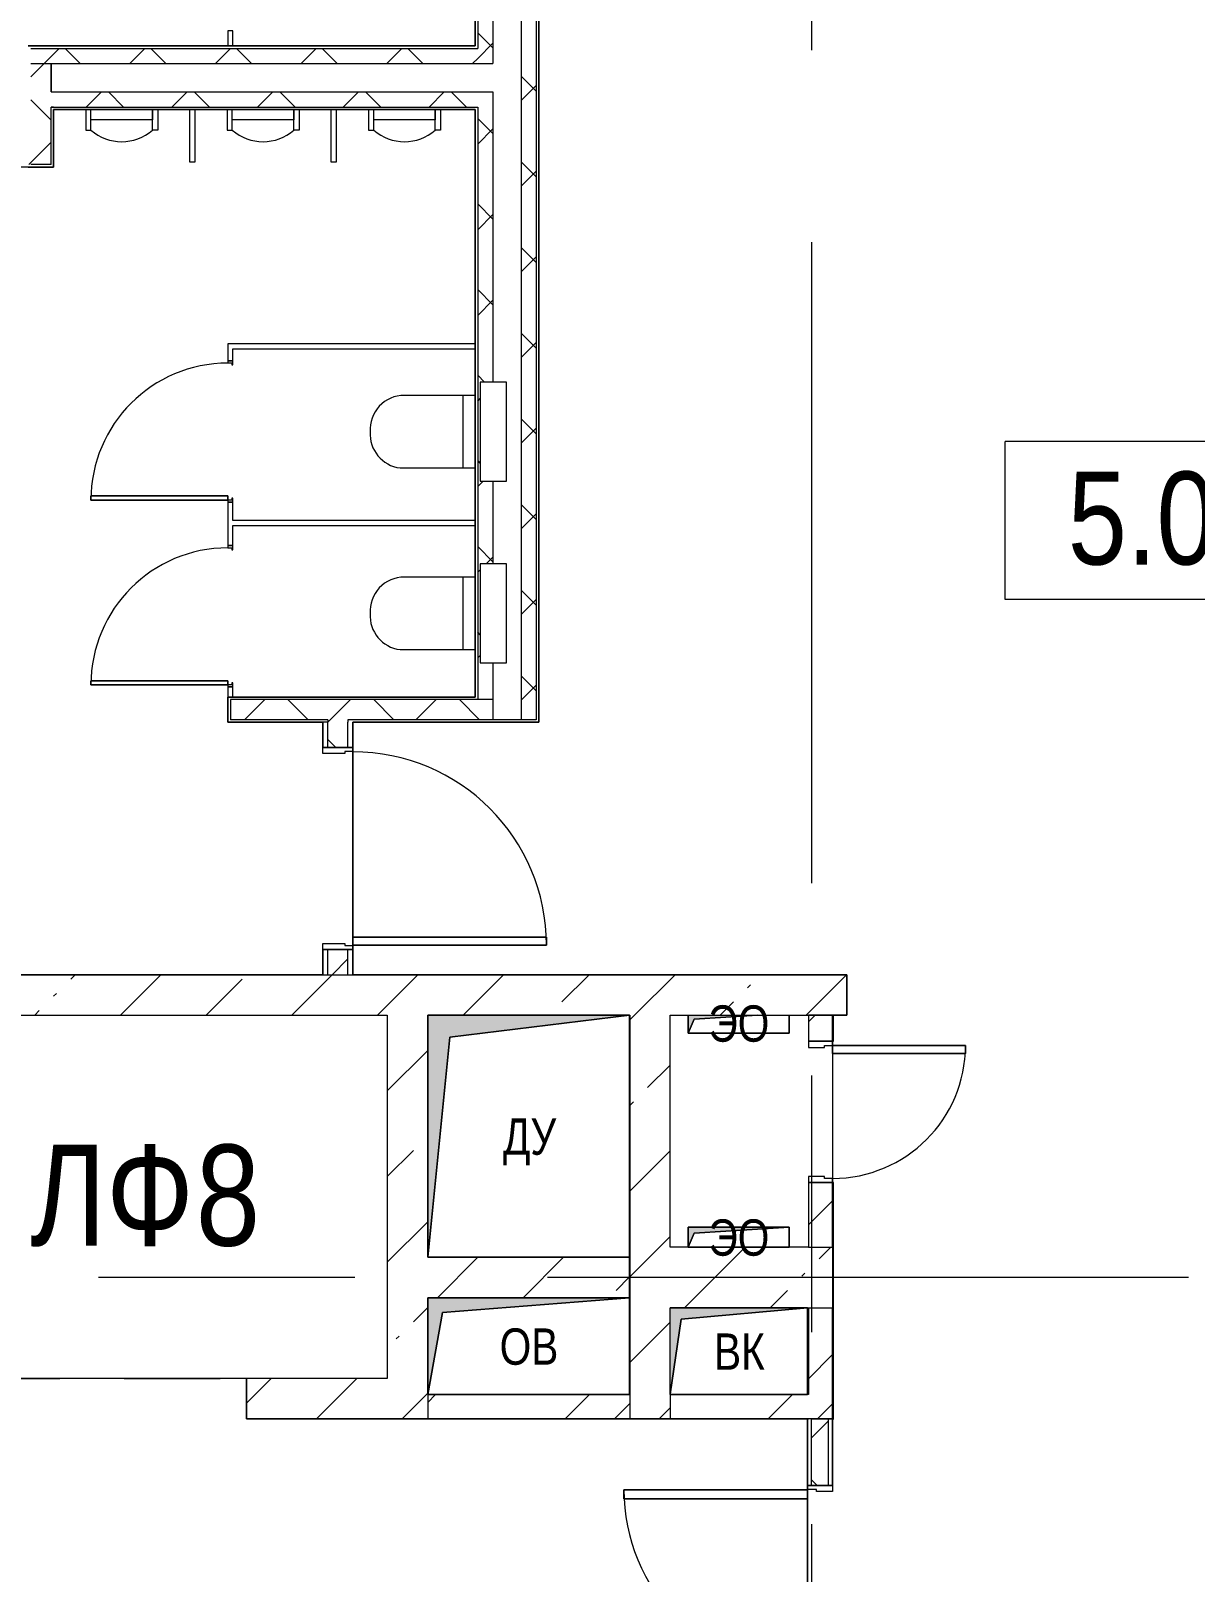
# Model space of a CAD drawing. Header units: millimetres. Extents: x 48966 to 155647, y -43515 to 26217.
# Drawn here: x 59666 to 65432, y 10258 to 17892 of the extents above; entities that cross this region are included whole.
import ezdxf

# ---------------------------------------------------------------- set-up
doc = ezdxf.new("R2010")
doc.units = ezdxf.units.MM
doc.linetypes.add('Осевые', pattern=[6350, 1270, -952.5, 3175, -952.5])
doc.linetypes.add('Сверху', pattern=[793.75, 476.25, -317.5])
for name, color, linetype, lineweight in [('Двери', 7, 'Continuous', 9), ('Каркас_Импост', 7, 'Continuous', 9), ('Марки помещений', 7, 'Continuous', 9), ('Обобщенные модели', 7, 'Continuous', 9), ('Общие ребра', 7, 'Continuous', 9), ('Оси-2', 7, 'Осевые', 9), ('Панель', 7, 'Continuous', 9), ('Перекрытия', 7, 'Continuous', 9), ('Сантехнические приборы', 7, 'Continuous', 9), ('Сверху', 7, 'Сверху', 9), ('Стены', 7, 'Continuous', 9), ('Стены-1', 7, 'Continuous', 18), ('Текстовые примечания', 7, 'Continuous', 9), ('Типовые аннотации', 7, 'Continuous', 9), ('Штриховка разреза-1', 7, 'Continuous', 9), ('Элементы узлов', 7, 'Continuous', 9), ('Элементы узлов-1', 7, 'Continuous', 5)]:
    doc.layers.add(name, color=color, linetype=linetype, lineweight=lineweight)
doc.styles.add('Arial', font='Arial.ttf', dxfattribs={"width": 0.8, "height": 180})
doc.styles.add('Arial Narrow', font='Arial Narrow.ttf', dxfattribs={"height": 500})
doc.styles.add('Arial Narrow_1', font='Arial Narrow.ttf', dxfattribs={"height": 460})
pattern_1 = [(45, (0, 0), (-424.264, 424.264), [600, -100, 20, -100]), (45, (0, 424), (-424.264, 424.264), [])]
pattern_2 = [(45, (0, 0), (-212.132, 212.132), []), (135, (0, 0), (-212.132, -212.132), [])]
pattern_3 = [(45, (0, 0), (-502.894, 502.894), []), (45, (0, 762), (-502.894, 502.894), [])]

# ---------------------------------------------------------------- blocks, each defined once
blk = doc.blocks.new('Дверь - Полуторная_001 - ДВ20__21-15-6256089-План 5-го этажа на отм_ _12_600')
at = {"layer": 'Двери'}
for p, q in [((-729, -62.5), (-684, -62.5)), ((-729, -971.5), (-729, -62.5)), ((-684, -62.5), (-684, -971.5)), ((729, -62.5), (684, -62.5)), ((684, -62.5), (684, -611.5)), ((729, -611.5), (729, -62.5)), ((684, -611.5), (729, -611.5)), ((-684, -971.5), (-729, -971.5))]:
    blk.add_line(p, q, dxfattribs=at)
for centre, radius, start, end in [((-729, -62.5), 909, 270, 0), ((729, -62.5), 549, 180, 270)]:
    blk.add_arc(centre, radius, start, end, dxfattribs=at)
at = {"layer": 'Каркас_Импост'}
for p, q in [((-750, 62.5), (-720, 62.5)), ((-750, -62.5), (-750, 62.5)), ((-720, 62.5), (-720, -17.5)), ((720, 62.5), (750, 62.5)), ((720, -17.5), (720, 62.5)), ((750, 62.5), (750, -62.5)), ((-730, -62.5), (-750, -62.5)), ((-730, -17.5), (-730, -62.5)), ((-720, -17.5), (-730, -17.5)), ((730, -17.5), (720, -17.5)), ((730, -62.5), (730, -17.5)), ((750, -62.5), (730, -62.5))]:
    blk.add_line(p, q, dxfattribs=at)
at = {"layer": 'Панель'}
for p, q in [((-684, -62.5), (-729, -62.5)), ((-729, -62.5), (-729, -971.5)), ((-684, -971.5), (-684, -62.5)), ((684, -62.5), (729, -62.5)), ((684, -611.5), (684, -62.5)), ((729, -62.5), (729, -611.5)), ((729, -611.5), (684, -611.5)), ((-729, -971.5), (-684, -971.5))]:
    blk.add_line(p, q, dxfattribs=at)
blk = doc.blocks.new('Дверь - Однопольная без ручки - ДТ2_21х7-6208856-План 5-го этажа на отм_ _12_600')
at = {"layer": 'Двери'}
for p, q in [((-289, 718), (-329, 718)), ((-329, 718), (-329, 60)), ((-289, 60), (-289, 718)), ((-329, 60), (-289, 60))]:
    blk.add_line(p, q, dxfattribs=at)
blk.add_arc((-329, 60), 658, 360, 90, dxfattribs=at)
at = {"layer": 'Каркас_Импост'}
for p, q in [((-330, 60), (-350, 60)), ((-350, 60), (-350, -60)), ((-330, 20), (-330, 60)), ((-320, 20), (-330, 20)), ((-320, -60), (-320, 20)), ((330, 20), (320, 20)), ((320, 20), (320, -60)), ((350, 60), (330, 60)), ((330, 60), (330, 20)), ((350, -60), (350, 60)), ((-350, -60), (-320, -60)), ((320, -60), (350, -60))]:
    blk.add_line(p, q, dxfattribs=at)
at = {"layer": 'Панель'}
for p, q in [((-329, 718), (-289, 718)), ((-329, 60), (-329, 718)), ((-289, 718), (-289, 60)), ((-289, 60), (-329, 60))]:
    blk.add_line(p, q, dxfattribs=at)
blk = doc.blocks.new('M_Дверь-Проем - 1400 x 2250 mm-4769190-План 5-го этажа на отм_ _12_600')
at = {"layer": 'Сверху'}
blk.add_line((-708.2, 100), (691.8, 100), dxfattribs=at)
blk = doc.blocks.new('170_ОтверстиеПрямоугольноеВертикальное - 170_ОтверстиеПрямоугольноеВертикальное-5689298-План 5-го этажа на отм_ _12_600')
at = {"layer": 'Обобщенные модели'}
for p, q in [((-500, -600), (-500, 600)), ((-500, 600), (500, 600)), ((500, 600), (500, -600)), ((500, -600), (-500, -600))]:
    blk.add_line(p, q, dxfattribs=at)
blk = doc.blocks.new('170_ОтверстиеПрямоугольноеВертикальное - 170_ОтверстиеПрямоугольноеВертикальное-5689300-План 5-го этажа на отм_ _12_600')
at = {"layer": 'Обобщенные модели'}
for p, q in [((-500, -240), (-500, 240)), ((-500, 240), (500, 240)), ((500, 240), (500, -240)), ((500, -240), (-500, -240))]:
    blk.add_line(p, q, dxfattribs=at)
blk = doc.blocks.new('170_ОтверстиеПрямоугольноеВертикальное - 170_ОтверстиеПрямоугольноеВертикальное-5689302-План 5-го этажа на отм_ _12_600')
at = {"layer": 'Обобщенные модели'}
for p, q in [((-339.7, 215), (340, 215)), ((340, 215), (340, -215)), ((340, -215), (-339.7, -215))]:
    blk.add_line(p, q, dxfattribs=at)
blk = doc.blocks.new('170_ОтверстиеПрямоугольноеВертикальное - 170_ОтверстиеПрямоугольноеВертикальное-5689304-План 5-го этажа на отм_ _12_600')
at = {"layer": 'Обобщенные модели'}
for p, q in [((-250, -50), (-250, 40)), ((250, 40), (250, -50)), ((250, -50), (-250, -50))]:
    blk.add_line(p, q, dxfattribs=at)
blk = doc.blocks.new('170_ОтверстиеПрямоугольноеВертикальное - 170_ОтверстиеПрямоугольноеВертикальное-V75-План 5-го этажа на отм_ _12_600')
at = {"layer": 'Обобщенные модели'}
for p, q in [((-250, -50), (-250, 50)), ((-250, 50), (250, 50)), ((250, 50), (250, -50)), ((250, -50), (-250, -50))]:
    blk.add_line(p, q, dxfattribs=at)
blk = doc.blocks.new('Дверь - Однопольная_HPL - ДВ12_21х7-5561156-План 5-го этажа на отм_ _12_600')
at = {"layer": 'Двери'}
for p, q in [((-319, 690.5), (-339, 690.5)), ((-339, 690.5), (-339, 12.5)), ((-319, 12.5), (-319, 690.5)), ((-339, 12.5), (-319, 12.5))]:
    blk.add_line(p, q, dxfattribs=at)
blk.add_arc((-339, 12.5), 678, 360, 90, dxfattribs=at)
at = {"layer": 'Каркас_Импост'}
for p, q in [((-340, 12.5), (-350, 12.5)), ((-350, 12.5), (-350, -12.5)), ((-340, -7.5), (-340, 12.5)), ((350, 12.5), (340, 12.5)), ((340, 12.5), (340, -7.5)), ((350, -12.5), (350, 12.5)), ((-350, -12.5), (-330, -12.5)), ((-330, -7.5), (-340, -7.5)), ((-330, -12.5), (-330, -7.5)), ((340, -7.5), (330, -7.5)), ((330, -7.5), (330, -12.5)), ((330, -12.5), (350, -12.5))]:
    blk.add_line(p, q, dxfattribs=at)
at = {"layer": 'Панель'}
for p, q in [((-339, 690.5), (-319, 690.5)), ((-339, 12.5), (-339, 690.5)), ((-319, 690.5), (-319, 12.5)), ((-319, 12.5), (-339, 12.5))]:
    blk.add_line(p, q, dxfattribs=at)
blk = doc.blocks.new('Унитаз_встраиваемый - Обычный _ Vitra 748-4800 _каркасные_-4815711-План 5-го этажа на отм_ _12_600')
at = {"layer": 'Сантехнические приборы'}
for p, q in [((-180, 371.5), (-180, 0)), ((179.4, 0), (179.4, 351)), ((-180, 60), (179.4, 60)), ((245, -25), (-245, -25)), ((-245, -25), (-245, -155)), ((-180, 0), (179.4, 0)), ((245, -155), (245, -25)), ((-245, -155), (245, -155))]:
    blk.add_line(p, q, dxfattribs=at)
for centre, start, end in [((-11.8, 351), 86.33454, 173.05975), ((9.9, 351), 360, 93.66546)]:
    blk.add_arc(centre, 169.5, start, end, dxfattribs=at)
blk = doc.blocks.new('Дверь - Однопольная - ДВ11__21х10-6240645-План 5-го этажа на отм_ _12_600')
at = {"layer": 'Двери'}
for p, q in [((-479, -75), (-439, -75)), ((-479, -1033), (-479, -75)), ((-439, -75), (-439, -1033)), ((-439, -1033), (-479, -1033))]:
    blk.add_line(p, q, dxfattribs=at)
blk.add_arc((-479, -75), 958, 270, 0, dxfattribs=at)
at = {"layer": 'Каркас_Импост'}
for p, q in [((-500, 75), (-470, 75)), ((-500, -75), (-500, 75)), ((-470, 75), (-470, -35)), ((470, 75), (500, 75)), ((470, -35), (470, 75)), ((500, 75), (500, -75)), ((-480, -75), (-500, -75)), ((-480, -35), (-480, -75)), ((-470, -35), (-480, -35)), ((480, -35), (470, -35)), ((480, -75), (480, -35)), ((500, -75), (480, -75))]:
    blk.add_line(p, q, dxfattribs=at)
at = {"layer": 'Панель'}
for p, q in [((-439, -75), (-479, -75)), ((-479, -75), (-479, -1033)), ((-439, -1033), (-439, -75)), ((-479, -1033), (-439, -1033))]:
    blk.add_line(p, q, dxfattribs=at)
blk = doc.blocks.new('Писсуар-2D - Писсуар-2D-5304106-План 5-го этажа на отм_ _12_600')
at = {"layer": 'Сантехнические приборы'}
for p, q in [((-286.9, -157.5), (-286.9, -259.1)), ((-261.5, -157.5), (-286.9, -157.5)), ((-261.5, -208.3), (-261.5, -157.5)), ((-261.5, -157.5), (43.3, -157.5)), ((-261.5, -259.1), (-261.5, -157.5)), ((43.3, -208.3), (-261.5, -208.3)), ((43.3, -157.5), (43.3, -208.3)), ((43.3, -259.1), (43.3, -157.5)), ((43.3, -157.5), (69.2, -157.5)), ((69.2, -157.5), (69.2, -259.1)), ((-286.9, -259.1), (-261.5, -259.1)), ((69.2, -259.1), (43.3, -259.1))]:
    blk.add_line(p, q, dxfattribs=at)
blk.add_arc((-109.1, -86.2), 230.5, 228.60282, 311.39718, dxfattribs=at)
blk = doc.blocks.new('Марка помещения_Р - Марка помещения-4575829-План 5-го этажа на отм_ _12_600')
at = {"layer": 'Марки помещений'}
for p, q in [((-4.79375, -1.95625), (-4.79375, 1.95625)), ((4.79375, 1.95625), (-4.79375, 1.95625)), ((4.79375, -1.95625), (4.79375, 1.95625)), ((4.79375, -1.95625), (-4.79375, -1.95625))]:
    blk.add_line(p, q, dxfattribs=at)

msp = doc.modelspace()

# ---------------------------------------------------------------- hatches: boundary and pattern name
at = {"layer": 'Штриховка разреза-1'}
h = msp.add_hatch(dxfattribs=at)
h.set_pattern_fill('FP_3', color=256, style=0, pattern_type=2)
h.set_pattern_definition(pattern_2)
h.paths.add_polyline_path([(62169.1, 14479.6), (62169.1, 22292.1), (62094.1, 22292.1), (62094.1, 14479.6)], flags=0)
h = msp.add_hatch(dxfattribs=at)
h.set_pattern_fill('FP_3', color=256, style=0, pattern_type=2)
h.set_pattern_definition(pattern_2)
h.paths.add_polyline_path([(61891.6, 14579.6), (61954.1, 14579.6), (61954.1, 14762.1), (61891.6, 14762.1), (61891.6, 15252.1), (61954.1, 15252.1), (61954.1, 15662.1), (61891.6, 15662.1), (61891.6, 16152.1), (61954.1, 16152.1), (61954.1, 17589.6), (61879.1, 17589.6), (61879.1, 14579.6)], flags=0)
h.paths.add_polyline_path([(61954.1, 17729.6), (61954.1, 18002.1), (61891.6, 18002.1), (61891.6, 18492.1), (61954.1, 18492.1), (61954.1, 18877.1), (61891.6, 18877.1), (61891.6, 19367.1), (61954.1, 19367.1), (61954.1, 19742.1), (61891.6, 19742.1), (61891.6, 20232.1), (61954.1, 20232.1), (61954.1, 20607.1), (61891.6, 20607.1), (61891.6, 21097.1), (61954.1, 21097.1), (61954.1, 21482.1), (61891.6, 21482.1), (61891.6, 21972.1), (61954.1, 21972.1), (61954.1, 22192.1), (61879.1, 22192.1), (61879.1, 17729.6)], flags=0)
h = msp.add_hatch(dxfattribs=at)
h.set_pattern_fill('FP_3', color=256, style=0, pattern_type=2)
h.set_pattern_definition(pattern_2)
h.paths.add_polyline_path([(61583, 17729.6), (61879.1, 17729.6), (61879.1, 17804.6), (59666.5, 17804.6), (59666.5, 17729.6), (60750.1, 17729.6)], flags=0)
h = msp.add_hatch(dxfattribs=at)
h.set_pattern_fill('FP_3', color=256, style=0, pattern_type=2)
h.set_pattern_definition(pattern_2)
h.paths.add_polyline_path([(59766.5, 17229.6), (59766.5, 17729.6), (59666.5, 17729.6), (59666.5, 17229.6)], flags=0)
h = msp.add_hatch(dxfattribs=at)
h.set_pattern_fill('FP_3', color=256, style=0, pattern_type=2)
h.set_pattern_definition(pattern_2)
h.paths.add_polyline_path([(61866.6, 17514.6), (61879.1, 17514.6), (61879.1, 17589.6), (59766.5, 17589.6), (59766.5, 17514.6), (61583, 17514.6)], flags=0)
h = msp.add_hatch(dxfattribs=at)
h.set_pattern_fill('FP_3', color=256, style=0, pattern_type=2)
h.set_pattern_definition(pattern_2)
h.paths.add_polyline_path([(59666.5, 17229.6), (59666.5, 17329.6), (57331.6, 17329.6), (57331.6, 17229.6), (59654, 17229.6)], flags=0)
h = msp.add_hatch(dxfattribs=at)
h.set_pattern_fill('FP_3', color=256, style=0, pattern_type=2)
h.set_pattern_definition(pattern_2)
h.paths.add_polyline_path([(60654.5, 14479.6), (61954.1, 14479.6), (61954.1, 14579.6), (60654.5, 14579.6)], flags=0)
h = msp.add_hatch(dxfattribs=at)
h.set_pattern_fill('FP_3', color=256, style=0, pattern_type=2)
h.set_pattern_definition(pattern_2)
h.paths.add_polyline_path([(61136.6, 13217.1), (61236.6, 13217.1), (61236.6, 13342.1), (61136.6, 13342.1)], flags=0)
h.paths.add_polyline_path([(61236.6, 14342.1), (61236.6, 14479.6), (61136.6, 14479.6), (61136.6, 14342.1)], flags=0)
h = msp.add_hatch(dxfattribs=at)
h.set_pattern_fill('FP_2', color=256, style=0, pattern_type=2)
h.set_pattern_definition(pattern_1)
h.paths.add_polyline_path([(61583, 13017.1), (61631.6, 13017.1), (61631.6, 13217.1), (57306.6, 13217.1), (57306.6, 13017.1), (61431.6, 13017.1)], flags=0)
h = msp.add_hatch(dxfattribs=at)
h.set_pattern_fill('FP_2', color=256, style=0, pattern_type=2)
h.set_pattern_definition(pattern_1)
h.paths.add_polyline_path([(63636.6, 13017.1), (63706.6, 13017.1), (63706.6, 13217.1), (61631.6, 13217.1), (61631.6, 13017.1), (63248.9, 13017.1)], flags=0)
h = msp.add_hatch(dxfattribs=at)
h.set_pattern_fill('FP_2', color=256, style=0, pattern_type=2)
h.set_pattern_definition(pattern_1)
h.paths.add_polyline_path([(61431.6, 11017.1), (61631.6, 11017.1), (61631.6, 13017.1), (61431.6, 13017.1), (61431.6, 11217.1)], flags=0)
h = msp.add_hatch(dxfattribs=at)
h.set_pattern_fill('FP_2', color=256, style=0, pattern_type=2)
h.set_pattern_definition(pattern_1)
h.paths.add_polyline_path([(62831.9, 11017.1), (62831.9, 13017.1), (62631.9, 13017.1), (62631.9, 11017.1)], flags=0)
h = msp.add_hatch(dxfattribs=at)
h.set_pattern_fill('FP_4', color=256, style=0, pattern_type=2)
h.set_pattern_definition(pattern_3)
h.paths.add_polyline_path([(63636.6, 11017.1), (63636.6, 11567.1), (63516.6, 11567.1), (63516.6, 11137.1), (63531.6, 11137.1), (63531.6, 11017.1), (63616.6, 11017.1)], flags=0)
h.paths.add_polyline_path([(63516.6, 11867.1), (63636.6, 11867.1), (63636.6, 12187.1), (63516.6, 12187.1)], flags=0)
h.paths.add_polyline_path([(63516.6, 12887.1), (63636.6, 12887.1), (63636.6, 13017.1), (63516.6, 13017.1)], flags=0)
h = msp.add_hatch(dxfattribs=at)
h.set_pattern_fill('FP_2', color=256, style=0, pattern_type=2)
h.set_pattern_definition(pattern_1)
h.paths.add_polyline_path([(63636.6, 11567.1), (63636.6, 11867.1), (62831.9, 11867.1), (62831.9, 11567.1), (63516.6, 11567.1)], flags=0)
h = msp.add_hatch(dxfattribs=at)
h.set_pattern_fill('FP_2', color=256, style=0, pattern_type=2)
h.set_pattern_definition(pattern_1)
h.paths.add_polyline_path([(61631.6, 11617.1), (62631.6, 11617.1), (62631.6, 11817.1), (61631.6, 11817.1), (61631.6, 11674.5)], flags=0)
h = msp.add_hatch(dxfattribs=at)
h.set_pattern_fill('FP_2', color=256, style=0, pattern_type=2)
h.set_pattern_definition(pattern_1)
h.paths.add_polyline_path([(61431.6, 11017.1), (61431.6, 11217.1), (60734.1, 11217.1), (60734.1, 11017.1)], flags=0)
h.paths.add_polyline_path([(59334.1, 11017.1), (59334.1, 11217.1), (58934.1, 11217.1), (58934.1, 11017.1)], flags=0)
h.paths.add_polyline_path([(57734.1, 11017.1), (57734.1, 11217.1), (57034.1, 11217.1), (57034.1, 11017.1), (57418.4, 11017.1)], flags=0)
h = msp.add_hatch(dxfattribs=at)
h.set_pattern_fill('FP_4', color=256, style=0, pattern_type=2)
h.set_pattern_definition(pattern_3)
h.paths.add_polyline_path([(63516.6, 11017.1), (63531.6, 11017.1), (63531.6, 11137.1), (62831.9, 11137.1), (62831.9, 11017.1), (63511.6, 11017.1)], flags=0)
h.paths.add_polyline_path([(61631.6, 11017.1), (62631.9, 11017.1), (62631.9, 11137.1), (61631.6, 11137.1)], flags=0)
h = msp.add_hatch(dxfattribs=at)
h.set_pattern_fill('FP_3', color=256, style=0, pattern_type=2)
h.set_pattern_definition(pattern_2)
h.paths.add_polyline_path([(63616.6, 8619.1), (63616.6, 9187.1), (63531.6, 9187.1), (63531.6, 8619.1)], flags=0)
h.paths.add_polyline_path([(63531.6, 10687.1), (63616.6, 10687.1), (63616.6, 11017.1), (63531.6, 11017.1)], flags=0)
at = {"layer": 'Элементы узлов-1'}
for points in [[(61631.6, 11817.1), (61741.6, 12907.1), (62631.6, 13017.1), (61631.6, 13017.1), (61631.6, 12781.9)], [(62921.6, 12927.1), (62951.6, 12997.1), (63248.9, 13017.1), (62921.6, 13017.1)], [(62921.6, 11867.1), (62951.6, 11937.1), (63421.6, 11967.1), (62921.6, 11967.1)], [(61631.6, 11137.1), (61705.6, 11543.1), (62631.6, 11617.1), (61631.6, 11617.1), (61631.6, 11217.1)], [(62831.9, 11139.2), (62887.1, 11511.6), (63511.6, 11567.1), (62831.9, 11566.8)]]:
    msp.add_hatch(color=256, dxfattribs=at).paths.add_polyline_path(points, flags=0)

# ---------------------------------------------------------------- linework, layer by layer
at = {"layer": 'Общие ребра'}
for p, q in [((62094.1, 22292.1), (62094.1, 14479.6)), ((62169.1, 22292.1), (62169.1, 14479.6)), ((61879.1, 22192.1), (61879.1, 17804.6)), ((61954.1, 18002.1), (61954.1, 17729.6)), ((59666.5, 17804.6), (59766.5, 17804.6)), ((59766.5, 17804.6), (59779, 17804.6)), ((59779, 17804.6), (61866.6, 17804.6)), ((61866.6, 17804.6), (61879.1, 17804.6)), ((59666.5, 17729.6), (59766.5, 17729.6)), ((59766.5, 17729.6), (59766.5, 17589.6)), ((59766.5, 17729.6), (59779, 17729.6)), ((59766.5, 17589.6), (59766.5, 17729.6)), ((59779, 17729.6), (61866.6, 17729.6)), ((61866.6, 17729.6), (61879.1, 17729.6)), ((61879.1, 17729.6), (61954.1, 17729.6)), ((59766.5, 17589.6), (59779, 17589.6)), ((59779, 17589.6), (61866.6, 17589.6)), ((61866.6, 17589.6), (61879.1, 17589.6)), ((61879.1, 17589.6), (61954.1, 17589.6)), ((61954.1, 17589.6), (61954.1, 16152.1)), ((59766.5, 17514.6), (59779, 17514.6)), ((59779, 17514.6), (59766.5, 17514.6)), ((59766.5, 17229.6), (59766.5, 17514.6)), ((59779, 17514.6), (61866.6, 17514.6)), ((61866.6, 17514.6), (61879.1, 17514.6)), ((61879.1, 17514.6), (61879.1, 14579.6)), ((59766.5, 17229.6), (59666.5, 17229.6)), ((61954.1, 15662.1), (61954.1, 15252.1)), ((61954.1, 14762.1), (61954.1, 14579.6)), ((60654.5, 14579.6), (60654.5, 14479.6)), ((61866.6, 14579.6), (60654.5, 14579.6)), ((61879.1, 14579.6), (61866.6, 14579.6)), ((61954.1, 14579.6), (61879.1, 14579.6)), ((61954.1, 14579.6), (61954.1, 14479.6)), ((61954.1, 14579.6), (61954.1, 14479.6)), ((61136.6, 14479.6), (60654.5, 14479.6)), ((61111.6, 14467.1), (61111.6, 14342.1)), ((61136.6, 14467.1), (61111.6, 14467.1)), ((61136.6, 14479.6), (61136.6, 14467.1)), ((61136.6, 14342.1), (61136.6, 14467.1)), ((61866.6, 14479.6), (61236.6, 14479.6)), ((61236.6, 14479.6), (61236.6, 14467.1)), ((61236.6, 14342.1), (61236.6, 14467.1)), ((61261.6, 14342.1), (61261.6, 14465.1)), ((61954.1, 14479.6), (61866.6, 14479.6)), ((62094.1, 14479.6), (61954.1, 14479.6)), ((62169.1, 14479.6), (62094.1, 14479.6)), ((61111.6, 13342.1), (61111.6, 13219.1)), ((61136.6, 13217.1), (61136.6, 13342.1)), ((61236.6, 13217.1), (61236.6, 13342.1)), ((61261.6, 13217.1), (61261.6, 13342.1)), ((61111.6, 13217.1), (61136.6, 13217.1)), ((61136.6, 13217.1), (61236.6, 13217.1)), ((61236.6, 13217.1), (61261.6, 13217.1)), ((63706.6, 13217.1), (61631.6, 13217.1)), ((63706.6, 13017.1), (63706.6, 13217.1)), ((63636.6, 13017.1), (63706.6, 13017.1)), ((63636.6, 12887.1), (63636.6, 13015.1)), ((63636.6, 13015.1), (63636.6, 12887.1)), ((63636.6, 11867.1), (63636.6, 12187.1)), ((63636.6, 12187.1), (63636.6, 11867.1)), ((63516.6, 11867.1), (63636.6, 11867.1)), ((63516.6, 11567.1), (63636.6, 11567.1)), ((63636.6, 11017.1), (63636.6, 11567.1)), ((63636.6, 11567.1), (63636.6, 11017.1)), ((61631.6, 11137.1), (61631.6, 11017.1)), ((62631.9, 11137.1), (62631.9, 11017.1)), ((62831.9, 11137.1), (62831.9, 11017.1)), ((60734.1, 11017.1), (61431.6, 11017.1)), ((63511.6, 11017.1), (63511.6, 10687.1)), ((63516.6, 11017.1), (63511.6, 11017.1)), ((63511.6, 11017.1), (63516.6, 11017.1)), ((63531.6, 11017.1), (63516.6, 11017.1)), ((63531.6, 11017.1), (63516.6, 11017.1)), ((63531.6, 10687.1), (63531.6, 11017.1)), ((63616.6, 11017.1), (63531.6, 11017.1)), ((63531.6, 11017.1), (63616.6, 11017.1)), ((63636.6, 11017.1), (63616.6, 11017.1)), ((63616.6, 10687.1), (63616.6, 11017.1)), ((63616.6, 11017.1), (63636.6, 11017.1)), ((63636.6, 10687.1), (63636.6, 11016.1))]:
    msp.add_line(p, q, dxfattribs=at)
at = {"layer": 'Оси-2'}
for p, q in [((63531.6, 25417.1), (63531.6, -41737.8)), ((150171.6, 11717.1), (50565.6, 11717.1))]:
    msp.add_line(p, q, dxfattribs=at)
at = {"layer": 'Перекрытия'}
for p, q in [((62181.6, 22317.1), (62181.6, 14467.1)), ((61866.6, 17817.1), (61866.6, 22167.1)), ((59654, 17817.1), (61866.6, 17817.1)), ((59779, 17502.1), (59779, 17217.1)), ((61866.6, 17502.1), (59779, 17502.1)), ((61866.6, 14592.1), (61866.6, 17502.1)), ((59779, 17217.1), (57331.6, 17217.1)), ((60642, 14467.1), (60642, 14592.1)), ((60642, 14592.1), (61866.6, 14592.1)), ((61111.6, 14467.1), (60642, 14467.1)), ((61111.6, 14342.1), (61111.6, 14467.1)), ((62181.6, 14467.1), (61261.6, 14467.1)), ((61261.6, 14467.1), (61261.6, 13217.1)), ((61261.6, 14342.1), (61111.6, 14342.1)), ((61261.6, 13342.1), (61261.6, 14342.1)), ((61111.6, 13217.1), (61111.6, 13342.1)), ((61111.6, 13342.1), (61261.6, 13342.1)), ((57331.6, 13217.1), (61111.6, 13217.1)), ((61261.6, 13217.1), (63706.6, 13217.1)), ((63706.6, 13217.1), (63706.6, 13017.1)), ((63706.6, 13017.1), (63636.6, 13017.1)), ((63636.6, 13017.1), (63636.6, 10687.1)), ((60734.1, 11217.1), (59334.1, 11217.1)), ((60734.1, 11017.1), (60734.1, 11217.1)), ((63511.6, 11017.1), (60734.1, 11017.1)), ((63511.6, 8617.1), (63511.6, 11017.1)), ((63636.6, 10687.1), (63511.6, 10687.1)), ((63511.6, 10687.1), (63511.6, 9187.1))]:
    msp.add_line(p, q, dxfattribs=at)
at = {"layer": 'Стены'}
for p, q in [((60454, 17242.1), (60454, 17502.1)), ((60479, 17502.1), (60454, 17502.1)), ((60479, 17502.1), (60479, 17242.1)), ((61154, 17242.1), (61154, 17502.1)), ((61179, 17502.1), (61154, 17502.1)), ((61179, 17502.1), (61179, 17242.1)), ((60479, 17242.1), (60454, 17242.1)), ((61179, 17242.1), (61154, 17242.1)), ((63636.6, 11867.1), (63636.6, 11567.1))]:
    msp.add_line(p, q, dxfattribs=at)
at = {"layer": 'Стены-1'}
for p, q in [((62181.6, 14467.1), (62181.6, 22317.1)), ((61866.6, 22167.1), (61866.6, 17817.1)), ((60667, 17892.1), (60642, 17892.1)), ((60642, 17892.1), (60642, 17817.1)), ((60667, 17817.1), (60667, 17892.1)), ((59779, 17817.1), (59654, 17817.1)), ((61866.6, 17817.1), (59779, 17817.1)), ((60642, 17817.1), (60667, 17817.1)), ((59779, 17502.1), (61866.6, 17502.1)), ((59779, 17217.1), (59779, 17502.1)), ((61866.6, 17502.1), (61866.6, 14592.1)), ((59654, 17217.1), (59766.5, 17217.1)), ((59766.5, 17217.1), (59779, 17217.1)), ((60642, 16342.1), (60642, 16257.1)), ((60667, 16342.1), (60642, 16342.1)), ((61866.6, 16342.1), (60667, 16342.1)), ((61866.6, 16317.1), (61866.6, 16342.1)), ((60667, 16257.1), (60667, 16317.1)), ((60667, 16317.1), (61866.6, 16317.1)), ((60642, 16257.1), (60667, 16257.1)), ((60642, 15557.1), (60642, 15342.1)), ((60667, 15557.1), (60642, 15557.1)), ((60667, 15467.1), (60667, 15557.1)), ((61866.6, 15467.1), (60667, 15467.1)), ((60667, 15342.1), (60667, 15442.1)), ((60667, 15442.1), (61866.6, 15442.1)), ((61866.6, 15442.1), (61866.6, 15467.1)), ((60642, 15342.1), (60667, 15342.1)), ((60642, 14642.1), (60642, 14592.1)), ((60667, 14642.1), (60642, 14642.1)), ((60642, 14592.1), (60667, 14592.1)), ((61866.6, 14592.1), (60642, 14592.1)), ((60642, 14592.1), (60642, 14579.6)), ((60667, 14592.1), (60667, 14642.1)), ((60642, 14579.6), (60642, 14479.6)), ((60642, 14479.6), (60642, 14467.1)), ((60642, 14467.1), (61111.6, 14467.1)), ((61261.6, 14467.1), (61866.6, 14467.1)), ((61261.6, 14465.1), (61261.6, 14467.1)), ((61866.6, 14467.1), (62169.1, 14467.1)), ((62169.1, 14467.1), (62181.6, 14467.1)), ((61111.6, 14342.1), (61261.6, 14342.1)), ((61261.6, 13342.1), (61111.6, 13342.1)), ((61111.6, 13217.1), (57331.6, 13217.1)), ((61111.6, 13219.1), (61111.6, 13217.1)), ((61631.6, 13217.1), (61261.6, 13217.1)), ((59131.6, 13017.1), (61431.6, 13017.1)), ((61431.6, 13017.1), (61431.6, 11217.1)), ((61631.6, 11817.1), (61631.6, 13017.1)), ((61631.6, 13017.1), (62631.9, 13017.1)), ((62631.9, 13017.1), (62631.9, 11137.1)), ((62831.9, 13017.1), (63636.6, 13017.1)), ((62831.9, 11867.1), (62831.9, 13017.1)), ((63636.6, 13017.1), (63516.6, 13017.1)), ((63516.6, 13017.1), (63516.6, 12887.1)), ((63636.6, 13015.1), (63636.6, 13017.1)), ((63641.6, 12887.1), (63641.6, 13015.1)), ((63516.6, 12887.1), (63636.6, 12887.1)), ((63636.6, 12887.1), (63641.6, 12887.1)), ((63636.6, 12187.1), (63516.6, 12187.1)), ((63516.6, 12187.1), (63516.6, 11867.1)), ((63641.6, 12187.1), (63636.6, 12187.1)), ((63641.6, 11016.1), (63641.6, 12187.1)), ((63516.6, 11867.1), (62831.9, 11867.1)), ((62631.6, 11817.1), (61631.6, 11817.1)), ((62631.6, 11617.1), (62631.6, 11817.1)), ((61631.6, 11137.1), (61631.6, 11617.1)), ((61631.6, 11617.1), (62631.6, 11617.1)), ((62831.9, 11137.1), (62831.9, 11567.1)), ((62831.9, 11567.1), (63516.6, 11567.1)), ((63516.6, 11567.1), (63516.6, 11137.1)), ((61431.6, 11217.1), (60734.1, 11217.1)), ((60734.1, 11217.1), (60734.1, 11017.1)), ((62631.9, 11137.1), (61631.6, 11137.1)), ((63516.6, 11137.1), (62831.9, 11137.1)), ((61431.6, 11017.1), (61631.6, 11017.1)), ((61631.6, 11017.1), (62631.9, 11017.1)), ((62631.9, 11017.1), (62831.9, 11017.1)), ((62831.9, 11017.1), (63511.6, 11017.1)), ((63636.6, 11016.1), (63636.6, 11017.1)), ((63636.6, 11017.1), (63636.6, 11016.1)), ((63636.6, 11016.1), (63641.6, 11016.1)), ((63511.6, 10687.1), (63636.6, 10687.1))]:
    msp.add_line(p, q, dxfattribs=at)
at = {"layer": 'Элементы узлов'}
for p, q in [((62631.6, 13017.1), (61631.6, 13017.1)), ((61631.6, 13017.1), (61631.6, 11817.1)), ((62631.6, 13017.1), (61741.6, 12907.1)), ((61741.6, 12907.1), (62631.6, 13017.1)), ((62631.6, 11817.1), (62631.6, 13017.1)), ((62921.6, 13017.1), (62921.6, 12927.1)), ((62951.6, 12997.1), (62921.6, 12927.1)), ((62921.6, 12927.1), (62951.6, 12997.1)), ((63265, 13017.1), (62951.6, 12997.1)), ((62951.6, 12997.1), (63265, 13017.1)), ((63421.6, 12927.1), (63421.6, 13017.1)), ((61741.6, 12907.1), (61631.6, 11817.1)), ((61631.6, 11817.1), (61741.6, 12907.1)), ((62921.6, 12927.1), (63421.6, 12927.1)), ((63421.6, 11967.1), (62921.6, 11967.1)), ((62921.6, 11967.1), (62921.6, 11867.1)), ((62951.6, 11937.1), (62921.6, 11867.1)), ((62921.6, 11867.1), (62951.6, 11937.1)), ((63421.6, 11967.1), (62951.6, 11937.1)), ((62951.6, 11937.1), (63421.6, 11967.1)), ((63421.6, 11867.1), (63421.6, 11967.1)), ((62921.6, 11867.1), (63421.6, 11867.1)), ((61631.6, 11817.1), (62631.6, 11817.1)), ((62631.6, 11617.1), (61631.6, 11617.1)), ((61631.6, 11617.1), (61631.6, 11137.1)), ((62631.6, 11617.1), (61705.6, 11543.1)), ((61705.6, 11543.1), (62631.6, 11617.1)), ((62631.6, 11137.1), (62631.6, 11617.1)), ((61705.6, 11543.1), (61631.6, 11137.1)), ((61631.6, 11137.1), (61705.6, 11543.1)), ((63511.6, 11567.1), (62831.9, 11567.1)), ((63511.6, 11567.1), (62887.1, 11511.6)), ((62887.1, 11511.6), (63511.6, 11567.1)), ((63511.6, 11137.1), (63511.6, 11567.1)), ((62887.1, 11511.6), (62831.9, 11139.2)), ((62831.9, 11139.2), (62887.1, 11511.6)), ((61631.6, 11137.1), (62631.6, 11137.1)), ((62831.9, 11137.1), (63511.6, 11137.1))]:
    msp.add_line(p, q, dxfattribs=at)

# ---------------------------------------------------------------- block references
at = {"layer": 'Двери'}
for name, p, rotation in [('Дверь - Однопольная_HPL - ДВ12_21х7-5561156-План 5-го этажа на отм_ _12_600', (60654.5, 15907.1), 90.00000000000007), ('Дверь - Однопольная_HPL - ДВ12_21х7-5561156-План 5-го этажа на отм_ _12_600', (60654.5, 14992.1), 90.00000000000007), ('Дверь - Однопольная - ДВ11__21х10-6240645-План 5-го этажа на отм_ _12_600', (61186.6, 13842.1), 90), ('Дверь - Однопольная без ручки - ДТ2_21х7-6208856-План 5-го этажа на отм_ _12_600', (63576.6, 12537.1), 270), ('Дверь - Полуторная_001 - ДВ20__21-15-6256089-План 5-го этажа на отм_ _12_600', (63574.1, 9937.1), 269.9999999999997)]:
    msp.add_blockref(name, p, dxfattribs=dict(at, rotation=rotation))
msp.add_blockref('M_Дверь-Проем - 1400 x 2250 mm-4769190-План 5-го этажа на отм_ _12_600', (60042.3, 11117.1), dxfattribs=at)
at = {"layer": 'Марки помещений', "xscale": 199.9999999999999, "yscale": 199.9999999999999, "zscale": 199.9999999999999}
msp.add_blockref('Марка помещения_Р - Марка помещения-4575829-План 5-го этажа на отм_ _12_600', (65448.9, 15466.8), dxfattribs=at)
at = {"layer": 'Сантехнические приборы'}
for p in [(60225.6, 17659.6), (60925.6, 17659.6), (61625.7, 17659.6)]:
    msp.add_blockref('Писсуар-2D - Писсуар-2D-5304106-План 5-го этажа на отм_ _12_600', p, dxfattribs=at)
at = {"layer": 'Сантехнические приборы', "rotation": 90.00000000000001}
for p in [(61866.6, 15907.1), (61866.6, 15007.1)]:
    msp.add_blockref('Унитаз_встраиваемый - Обычный _ Vitra 748-4800 _каркасные_-4815711-План 5-го этажа на отм_ _12_600', p, dxfattribs=at)
at = {"layer": 'Элементы узлов'}
for name, p in [('170_ОтверстиеПрямоугольноеВертикальное - 170_ОтверстиеПрямоугольноеВертикальное-5689298-План 5-го этажа на отм_ _12_600', (62131.6, 12417.1)), ('170_ОтверстиеПрямоугольноеВертикальное - 170_ОтверстиеПрямоугольноеВертикальное-5689304-План 5-го этажа на отм_ _12_600', (63171.6, 12977.1)), ('170_ОтверстиеПрямоугольноеВертикальное - 170_ОтверстиеПрямоугольноеВертикальное-V75-План 5-го этажа на отм_ _12_600', (63171.6, 11917.1)), ('170_ОтверстиеПрямоугольноеВертикальное - 170_ОтверстиеПрямоугольноеВертикальное-5689300-План 5-го этажа на отм_ _12_600', (62131.6, 11377.1)), ('170_ОтверстиеПрямоугольноеВертикальное - 170_ОтверстиеПрямоугольноеВертикальное-5689302-План 5-го этажа на отм_ _12_600', (63171.6, 11352.1))]:
    msp.add_blockref(name, p, dxfattribs=at)

# ---------------------------------------------------------------- texts
at = {"layer": 'Марки помещений', "insert": (64801, 15708.7), "char_height": 460, "width": 1587.341, "attachment_point": 1, "style": 'Arial Narrow_1'}
msp.add_mtext('5.002', dxfattribs=at)
at = {"layer": 'Текстовые примечания', "char_height": 500, "attachment_point": 1, "style": 'Arial Narrow'}
for s, insert, width in [('ЛФ', (59663.1, 12375), 994.093), ('\\fArial Narrow|b0|i0|c204|p34|;8', (60483.3, 12375), 384.81)]:
    msp.add_mtext(s, dxfattribs=dict(at, insert=insert, width=width))
at = {"layer": 'Типовые аннотации', "char_height": 180, "attachment_point": 1, "style": 'Arial'}
for s, insert, width in [('ЭО', (63022.2, 13065.1), 371.983), ('ДУ', (62003.8, 12505.1), 320.675), ('ЭО', (63022.2, 12005.1), 371.983), ('ОВ', (61987.8, 11465.1), 359.156), ('ВК', (63049.4, 11440.1), 307.848)]:
    msp.add_mtext(s, dxfattribs=dict(at, insert=insert, width=width))

doc.saveas('drawing.dxf')
